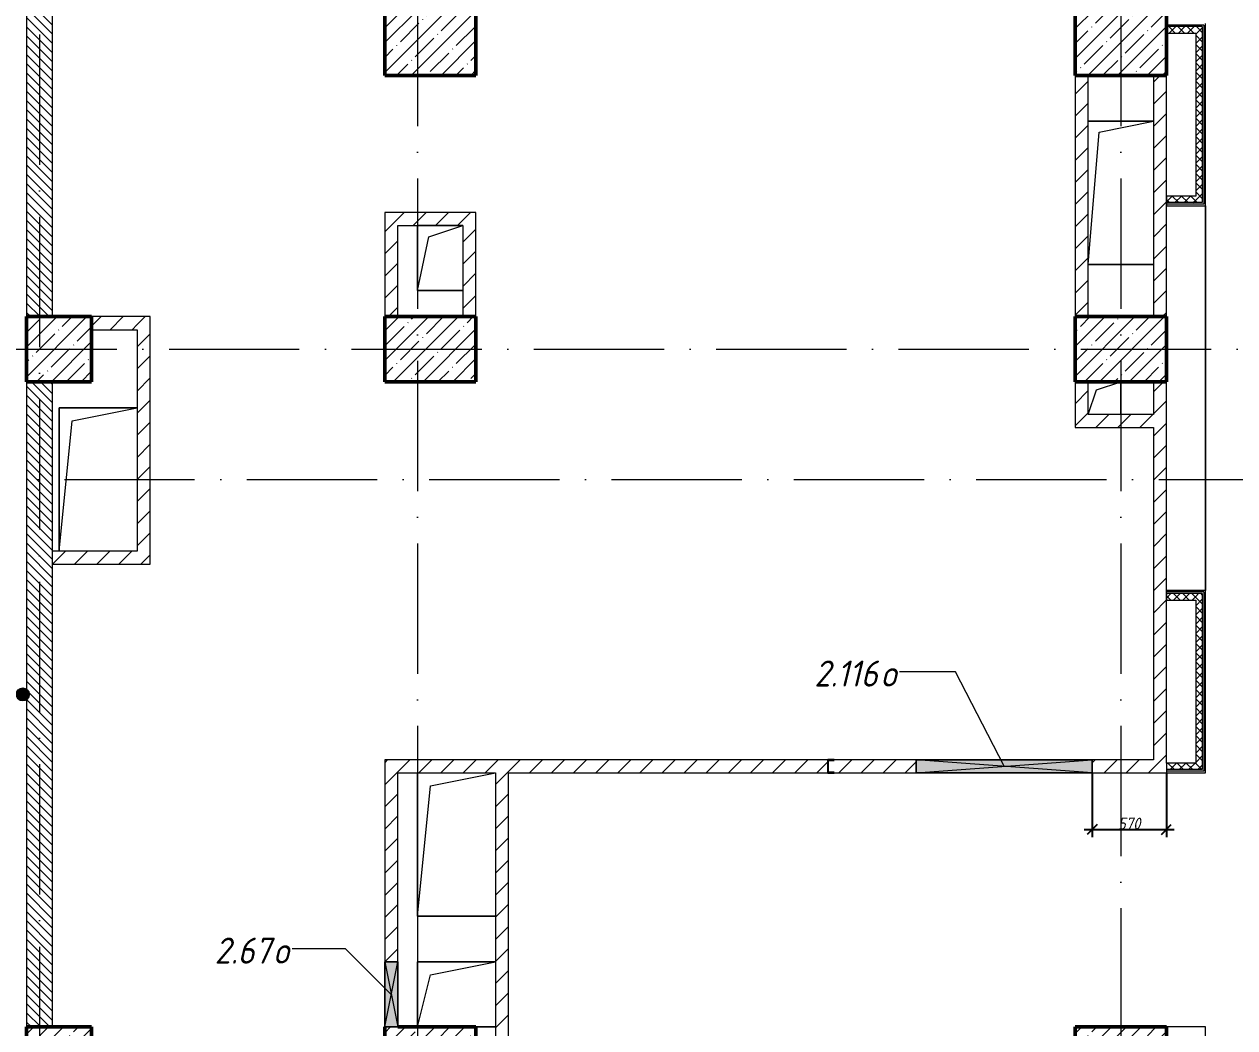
# Model space of a CAD drawing. Header units: millimetres. Extents: x -537608 to 253996, y -217170 to 186033.
# Drawn here: x -74950 to -65657, y -125898 to -118198 of the extents above; entities that cross this region are included whole.
import ezdxf

# ---------------------------------------------------------------- set-up
doc = ezdxf.new("R2010")
doc.units = ezdxf.units.MM
doc.linetypes.add('50_200_ШТРИХ_1Т_ш5_п1_п1_', pattern=[1400, 1000, -200, 0, -200])
for name, color, linetype, lineweight in [('A-____-____-DIMS', 7, 'Continuous', 9), ('A-DETL-GENF-OTLN', 7, 'Continuous', 9), ('A-FLOR-____-OTLN', 7, 'Continuous', 9), ('A-GENM-____-MCUT', 7, 'Continuous', 25), ('A-GENM-____-OTLN', 7, 'Continuous', 9), ('A-GENM-____-OTLN-1', 7, 'Continuous', 25), ('A-GLAZ-____-IDEN', 7, 'Continuous', 9), ('A-GLAZ-____-OTLN', 7, 'Continuous', 9), ('A-WALL-____-MCUT', 7, 'Continuous', 13), ('A-WALL-____-MCUT-1', 7, 'Continuous', 9), ('A-WALL-____-PATT-1', 7, 'Continuous', 9), ('A-WALL-FNSH-MCUT-1', 7, 'Continuous', 9), ('G-____-____-TEXT', 7, 'Continuous', 9), ('I-WALL-____-OTLN', 7, 'Continuous', 9), ('S-COLS-____-MCUT', 7, 'Continuous', 50), ('S-COLS-____-OTLN', 7, 'Continuous', 9), ('S-GRID-____-OTLN-1', 7, '50_200_ШТРИХ_1Т_ш5_п1_п1_', 9)]:
    doc.layers.add(name, color=color, linetype=linetype, lineweight=lineweight)
doc.layers.add('A-WALL-____-PATT-3', color=9, linetype='Continuous', lineweight=9, true_color=0x808080)
doc.styles.add('ISOCPEUR_I_11', font='isocpeui.ttf', dxfattribs={"width": 0.9, "height": 200})
doc.styles.add('ISOCPEUR_I_7', font='isocpeui.ttf', dxfattribs={"width": 0.9, "height": 90})
doc.dimstyles.new('ISO-1_8_0_9К_СРЕДНИЙ_Кладочные_2', dxfattribs={"dimscale": 304.8, "dimtxt": 89.638306, "dimasz": 0.246063, "dimexe": 0.19685, "dimexo": 0, "dimgap": 0, "dimtad": 1, "dimdec": 3, "dimrnd": 0.001, "dimdsep": 46, "dimtxsty": 'ISOCPEUR_I_7', "dimblk1": 'OBLIQUE', "dimblk2": 'OBLIQUE', "dimsah": 1, "dimcen": 0.09, "dimdle": 0.19685, "dimazin": 0, "dimtfac": 1, "dimtdec": 4, "dimtix": 1, "dimtmove": 1, "dimatfit": 3, "dimfxl": 1, "dimtvp": 1, "dimtolj": 1, "dimtzin": 0, "dimarcsym": 2})
pattern_1 = [(45, (-149681.9, -196272.38), (-84.85281, 84.85281), [])]
pattern_2 = [(135, (-149681.9, -196272.377), (-35.35534, -35.35534), [])]
pattern_3 = [(45, (-149681.9, -196272.377), (-35.35534, 35.35534), []), (135, (-149681.9, -196272.377), (-35.35534, -35.35534), [])]

# ---------------------------------------------------------------- blocks, each defined once
blk = doc.blocks.new('BSC_Колонна _Прямоугольная - 500х500-V93-АР1_План отверстий 2 этажа в осях 1-64_Ю-ЯЯ')
at = {"layer": 'S-COLS-____-OTLN'}
h = blk.add_hatch(dxfattribs=at)
h.set_pattern_fill('FP_106', color=256, style=0, pattern_type=2)
h.set_pattern_definition([(45, (-75000, -75581.04), (-114.04925, 114.04925), []), (45, (-74885.95, -75581.04), (-114.04925, 114.04925), [201.613, -40.323, 3.353, -36.97])])
h.paths.add_polyline_path([(-250, -250), (250, -250), (250, 250), (-250, 250)], flags=0)
at = {"layer": 'S-COLS-____-MCUT'}
for p, q in [((250, 250), (-250, 250)), ((-250, 250), (-250, -250)), ((250, -250), (250, 250)), ((-250, -250), (250, -250))]:
    blk.add_line(p, q, dxfattribs=at)
blk = doc.blocks.new('BSC_Колонна _Прямоугольная - 500х500-V94-АР1_План отверстий 2 этажа в осях 1-64_Ю-ЯЯ')
at = {"layer": 'S-COLS-____-OTLN'}
h = blk.add_hatch(dxfattribs=at)
h.set_pattern_fill('FP_107', color=256, style=0, pattern_type=2)
h.set_pattern_definition([(45, (-75000, -70131.04), (-114.04925, 114.04925), []), (45, (-74885.95, -70131.04), (-114.04925, 114.04925), [201.613, -40.323, 3.353, -36.97])])
h.paths.add_polyline_path([(-250, -250), (250, -250), (250, 250), (-250, 250), (-250, 8.8)], flags=0)
at = {"layer": 'S-COLS-____-MCUT'}
for p, q in [((250, 250), (-250, 250)), ((-250, 250), (-250, -250)), ((250, -250), (250, 250)), ((-250, -250), (250, -250))]:
    blk.add_line(p, q, dxfattribs=at)
blk = doc.blocks.new('BSC_Колонна _Прямоугольная - 500х700-V132-АР1_План отверстий 2 этажа в осях 1-64_Ю-ЯЯ')
at = {"layer": 'S-COLS-____-OTLN'}
h = blk.add_hatch(dxfattribs=at)
h.set_pattern_fill('FP_145', color=256, style=0, pattern_type=2)
h.set_pattern_definition([(315, (-70131.04, 77850), (114.04925, 114.04925), []), (315, (-70131.04, 77735.95), (114.04925, 114.04925), [201.613, -40.323, 3.353, -36.97])])
h.paths.add_polyline_path([(-250, 350), (-250, -350), (250, -350), (250, 350), (8.8, 350)], flags=0)
at = {"layer": 'S-COLS-____-MCUT'}
for p, q in [((250, 350), (-250, 350)), ((-250, 350), (-250, -350)), ((250, -350), (250, 250)), ((-250, -350), (250, -350))]:
    blk.add_line(p, q, dxfattribs=at)
blk = doc.blocks.new('BSC_Колонна _Прямоугольная - 500х700-V133-АР1_План отверстий 2 этажа в осях 1-64_Ю-ЯЯ')
at = {"layer": 'S-COLS-____-OTLN'}
h = blk.add_hatch(dxfattribs=at)
h.set_pattern_fill('FP_146', color=256, style=0, pattern_type=2)
h.set_pattern_definition([(315, (-70131.04, 83150), (114.04925, 114.04925), []), (315, (-70131.04, 83035.95), (114.04925, 114.04925), [201.613, -40.323, 3.353, -36.97])])
h.paths.add_polyline_path([(-250, 350), (-250, -350), (250, -350), (250, 350), (8.8, 350)], flags=0)
at = {"layer": 'S-COLS-____-MCUT'}
for p, q in [((250, 350), (-250, 350)), ((-250, 350), (-250, -350)), ((250, -350), (250, 350)), ((-250, -350), (250, -350))]:
    blk.add_line(p, q, dxfattribs=at)
blk = doc.blocks.new('BSC_Колонна _Прямоугольная - 500х700-V135-АР1_План отверстий 2 этажа в осях 1-64_Ю-ЯЯ')
at = {"layer": 'S-COLS-____-OTLN'}
h = blk.add_hatch(dxfattribs=at)
h.set_pattern_fill('FP_148', color=256, style=0, pattern_type=2)
h.set_pattern_definition([(315, (-75581.04, 77850), (114.04925, 114.04925), []), (315, (-75581.04, 77735.95), (114.04925, 114.04925), [201.613, -40.323, 3.353, -36.97])])
h.paths.add_polyline_path([(-250, 350), (-250, -350), (250, -350), (250, 350)], flags=0)
at = {"layer": 'S-COLS-____-MCUT'}
for p, q in [((250, 350), (-250, 350)), ((-250, 350), (-250, -350)), ((250, -350), (250, 350)), ((-250, -350), (250, -350))]:
    blk.add_line(p, q, dxfattribs=at)
blk = doc.blocks.new('BSC_Колонна _Прямоугольная - 500х700-V136-АР1_План отверстий 2 этажа в осях 1-64_Ю-ЯЯ')
at = {"layer": 'S-COLS-____-OTLN'}
h = blk.add_hatch(dxfattribs=at)
h.set_pattern_fill('FP_149', color=256, style=0, pattern_type=2)
h.set_pattern_definition([(315, (-75581.04, 83150), (114.04925, 114.04925), []), (315, (-75581.04, 83035.95), (114.04925, 114.04925), [201.613, -40.323, 3.353, -36.97])])
h.paths.add_polyline_path([(-250, 350), (-250, -350), (250, -350), (250, 350)], flags=0)
at = {"layer": 'S-COLS-____-MCUT'}
for p, q in [((250, 350), (-250, 350)), ((-250, 350), (-250, -350)), ((250, -350), (250, 350)), ((-250, -350), (250, -350))]:
    blk.add_line(p, q, dxfattribs=at)
blk = doc.blocks.new('BSC_Колонна _Прямоугольная - 500х700-V138-АР1_План отверстий 2 этажа в осях 1-64_Ю-ЯЯ')
at = {"layer": 'S-COLS-____-OTLN'}
h = blk.add_hatch(dxfattribs=at)
h.set_pattern_fill('FP_151', color=256, style=0, pattern_type=2)
h.set_pattern_definition([(315, (-77931.04, 77850), (114.04925, 114.04925), []), (315, (-77931.04, 77735.95), (114.04925, 114.04925), [201.613, -40.323, 3.353, -36.97])])
h.paths.add_polyline_path([(-250, 350), (-250, -350), (250, -350), (250, 350)], flags=0)
at = {"layer": 'S-COLS-____-MCUT'}
for p, q in [((250, 350), (-250, 350)), ((-250, 350), (-250, -350)), ((250, -350), (250, 350)), ((-250, -350), (250, -350))]:
    blk.add_line(p, q, dxfattribs=at)
blk = doc.blocks.new('BSC_Колонна _Прямоугольная - 500х700-V139-АР1_План отверстий 2 этажа в осях 1-64_Ю-ЯЯ')
at = {"layer": 'S-COLS-____-OTLN'}
h = blk.add_hatch(dxfattribs=at)
h.set_pattern_fill('FP_152', color=256, style=0, pattern_type=2)
h.set_pattern_definition([(315, (-77931.04, 83150), (114.04925, 114.04925), []), (315, (-77931.04, 83035.95), (114.04925, 114.04925), [201.613, -40.323, 3.353, -36.97])])
h.paths.add_polyline_path([(-250, 350), (-250, -350), (250, -350), (250, 350)], flags=0)
at = {"layer": 'S-COLS-____-MCUT'}
for p, q in [((250, 350), (-250, 350)), ((-250, 350), (-250, -350)), ((250, -350), (250, 350)), ((-250, -350), (250, -350))]:
    blk.add_line(p, q, dxfattribs=at)
blk = doc.blocks.new('154_Фахверк_СКБ_Швеллер - Тип_100_3960-28318856-АР1_План отверстий 2 этажа в осях 1-64_Ю-ЯЯ')
at = {"layer": 'A-GENM-____-MCUT'}
for p, q in [((175, 50), (125, 50)), ((125, 50), (125, -50)), ((128, 47), (175, 47)), ((128, -47), (128, 47)), ((175, 47), (175, 50)), ((125, -50), (175, -50)), ((175, -47), (128, -47)), ((175, -50), (175, -47))]:
    blk.add_line(p, q, dxfattribs=at)
blk = doc.blocks.new('AR_Отверстие прямоугольное _в плите_ - AR_Отверстие прямоугольное _в плите_-30552653-АР1_План отверстий 2 этажа в осях 1-64_Ю-ЯЯ')
at = {"layer": 'A-GENM-____-OTLN'}
for p, q in [((300, 250), (-300, 250)), ((-300, 250), (-300, -250)), ((-200, 150), (300, 250)), ((-300, -250), (-200, 150)), ((150, -250), (300, -250))]:
    blk.add_line(p, q, dxfattribs=at)
blk = doc.blocks.new('AR_Отверстие прямоугольное _в плите_ - AR_Отверстие прямоугольное _в плите_-30552540-АР1_План отверстий 2 этажа в осях 1-64_Ю-ЯЯ')
at = {"layer": 'A-GENM-____-OTLN'}
for p, q in [((175, 250), (-175, 250)), ((-175, 250), (-175, -250)), ((-87.5, 162.5), (175, 250)), ((-175, -250), (-87.5, 162.5)), ((-175, -250), (175, -250))]:
    blk.add_line(p, q, dxfattribs=at)
blk = doc.blocks.new('AR_Отверстие прямоугольное _в плите_ - AR_Отверстие прямоугольное _в плите_-V181-АР1_План отверстий 2 этажа в осях 1-64_Ю-ЯЯ')
at = {"layer": 'A-GENM-____-OTLN'}
for p, q in [((-300, 550), (-300, -550)), ((-200, 450), (300, 550)), ((-300, -550), (-200, 450)), ((-300, -550), (300, -550))]:
    blk.add_line(p, q, dxfattribs=at)
blk = doc.blocks.new('AR_Отверстие прямоугольное _в плите_ - AR_Отверстие прямоугольное _в плите_-V182-АР1_План отверстий 2 этажа в осях 1-64_Ю-ЯЯ')
at = {"layer": 'A-GENM-____-OTLN'}
for p, q in [((-62.5, 62.5), (125, 125)), ((125, -125), (125, 125)), ((-125, -125), (-62.5, 62.5))]:
    blk.add_line(p, q, dxfattribs=at)
blk = doc.blocks.new('AR_Отверстие прямоугольное _в плите_ - AR_Отверстие прямоугольное _в плите_-30552711-АР1_План отверстий 2 этажа в осях 1-64_Ю-ЯЯ')
at = {"layer": 'A-GENM-____-OTLN'}
for p, q in [((250, 550), (-250, 550)), ((-250, -550), (-166.7, 466.7)), ((-166.7, 466.7), (250, 550)), ((-250, -550), (250, -550))]:
    blk.add_line(p, q, dxfattribs=at)
blk = doc.blocks.new('AR_Отверстие прямоугольное _в плите_ - AR_Отверстие прямоугольное _в плите_-V198-АР1_План отверстий 2 этажа в осях 1-64_Ю-ЯЯ')
at = {"layer": 'A-GENM-____-OTLN'}
for p, q in [((300, 550), (-300, 550)), ((-300, 550), (-300, -550)), ((-200, 450), (300, 550)), ((-300, -550), (-200, 450))]:
    blk.add_line(p, q, dxfattribs=at)
blk = doc.blocks.new('AR_Отверстие прямоугольное _в стене__БезПР - AR_Отверстие прямоугольное _в стене__БезПР-36789012-АР1_План отверстий 2 этажа в осях 1-64_Ю-ЯЯ')
at = {"layer": 'A-GLAZ-____-OTLN'}
blk.add_hatch(color=256, dxfattribs=at).paths.add_polyline_path([(675, 50), (-675, 50), (-675, -50), (675, -50)], flags=0)
at = {"layer": 'A-DETL-GENF-OTLN'}
for p, q in [((-675, -50), (-675, 50)), ((-675, 50), (675, 50)), ((675, 50), (-675, -50)), ((-675, 50), (675, -50)), ((675, 50), (-675, 50)), ((-675, 50), (-675, -50)), ((675, 50), (675, -50)), ((675, -50), (675, 50)), ((675, -50), (-675, -50)), ((-675, -50), (675, -50))]:
    blk.add_line(p, q, dxfattribs=at)
at = {"layer": 'A-GLAZ-____-OTLN'}
blk.add_line((675, 50), (-675, 50), dxfattribs=at)
blk = doc.blocks.new('AR_Отверстие прямоугольное _в стене__БезПР - AR_Отверстие прямоугольное _в стене__БезПР-36427725-АР1_План отверстий 2 этажа в осях 1-64_Ю-ЯЯ')
at = {"layer": 'A-GLAZ-____-OTLN'}
blk.add_hatch(color=256, dxfattribs=at).paths.add_polyline_path([(-250, 50), (-250, -50), (250, -50), (250, 50)], flags=0)
at = {"layer": 'A-DETL-GENF-OTLN'}
for p, q in [((-250, -50), (-250, 50)), ((-250, 50), (250, 50)), ((250, 50), (-250, -50)), ((-250, 50), (250, -50)), ((250, 50), (-250, 50)), ((-250, 50), (-250, -50)), ((250, 50), (250, -50)), ((250, -50), (250, 50)), ((250, -50), (-250, -50)), ((-250, -50), (250, -50))]:
    blk.add_line(p, q, dxfattribs=at)
at = {"layer": 'A-GLAZ-____-OTLN'}
blk.add_line((250, 50), (-250, 50), dxfattribs=at)
blk = doc.blocks.new('_Oblique')
at = {"color": 0, "linetype": 'ByBlock', "lineweight": -2}
blk.add_line((-0.5, -0.5), (0.5, 0.5), dxfattribs=at)
blk = doc.blocks.new('*D2595')
at = {"layer": 'A-____-____-DIMS', "color": 0, "lineweight": -2, "transparency": 16777216}
for p, q in [((-66751.9, -123941.3), (-66751.9, -124436.1)), ((-66181.9, -123941.3), (-66181.9, -124436.1)), ((-66811.9, -124376.1), (-66121.9, -124376.1))]:
    blk.add_line(p, q, dxfattribs=at)
at = {"layer": 'Defpoints', "color": 0, "transparency": 16777216}
for p in [(-66751.9, -123941.3), (-66181.9, -123941.3), (-66181.9, -124376.1)]:
    blk.add_point(p, dxfattribs=at)
at = {"layer": 'A-____-____-DIMS', "color": 0, "lineweight": -2, "transparency": 16777216, "xscale": 75, "yscale": 75, "zscale": 75, "rotation": 180}
blk.add_blockref('_Oblique', (-66751.9, -124376.1), dxfattribs=at)
at = {"layer": 'A-____-____-DIMS', "color": 0, "lineweight": -2, "transparency": 16777216, "xscale": 75, "yscale": 75, "zscale": 75}
blk.add_blockref('_Oblique', (-66181.9, -124376.1), dxfattribs=at)
at = {"layer": 'A-____-____-DIMS', "color": 0, "transparency": 16777216, "insert": (-66466.9, -124330.5), "char_height": 90, "width": 409.578, "attachment_point": 5, "style": 'ISOCPEUR_I_7'}
blk.add_mtext('\\A1;570', dxfattribs=at)

msp = doc.modelspace()

# ---------------------------------------------------------------- hatches: boundary and pattern name
at = {"layer": 'A-WALL-____-PATT-1'}
h = msp.add_hatch(dxfattribs=at)
h.set_pattern_fill('FP_6', color=256, style=0, pattern_type=2)
h.set_pattern_definition(pattern_2)
h.paths.add_polyline_path([(-74931.9, -120441.3351), (-74731.9, -120441.3351), (-74731.9, -114591.3351), (-74931.9, -114591.3351), (-74931.9, -119674.8371)], flags=0)
h = msp.add_hatch(dxfattribs=at)
h.set_pattern_fill('FP_4', color=256, style=0, pattern_type=2)
h.set_pattern_definition(pattern_1)
h.paths.add_polyline_path([(-66781.9, -120441.3351), (-66781.9, -118591.3351), (-66881.9, -118591.3351), (-66881.9, -120441.3351)], flags=0)
h = msp.add_hatch(dxfattribs=at)
h.set_pattern_fill('FP_4', color=256, style=0, pattern_type=2)
h.set_pattern_definition(pattern_1)
h.paths.add_polyline_path([(-66181.9, -120441.3351), (-66181.9, -118591.3351), (-66281.9, -118591.3351), (-66281.9, -120441.3351)], flags=0)
h = msp.add_hatch(dxfattribs=at)
h.set_pattern_fill('FP_4', color=256, style=0, pattern_type=2)
h.set_pattern_definition(pattern_1)
h.paths.add_polyline_path([(-71581.9, -119741.3351), (-71581.9, -119641.3351), (-72181.9, -119641.3351), (-72181.9, -119741.3351), (-71927.0517, -119741.3351)], flags=0)
h = msp.add_hatch(dxfattribs=at)
h.set_pattern_fill('FP_4', color=256, style=0, pattern_type=2)
h.set_pattern_definition(pattern_1)
h.paths.add_polyline_path([(-71481.9496, -120441.3351), (-71481.9, -120441.3351), (-71481.9, -119641.3351), (-71581.9, -119641.3351), (-71581.9, -120441.3351)], flags=0)
h = msp.add_hatch(dxfattribs=at)
h.set_pattern_fill('FP_4', color=256, style=0, pattern_type=2)
h.set_pattern_definition(pattern_1)
h.paths.add_polyline_path([(-72081.9, -120441.3351), (-72081.9, -119741.3351), (-72181.9, -119741.3351), (-72181.9, -120441.3351)], flags=0)
h = msp.add_hatch(dxfattribs=at)
h.set_pattern_fill('FP_4', color=256, style=0, pattern_type=2)
h.set_pattern_definition(pattern_1)
h.paths.add_polyline_path([(-74081.9, -120541.3351), (-74081.9, -120441.3351), (-74431.9, -120441.3351), (-74431.9, -120541.3351)], flags=0)
h = msp.add_hatch(dxfattribs=at)
h.set_pattern_fill('FP_4', color=256, style=0, pattern_type=2)
h.set_pattern_definition(pattern_1)
h.paths.add_polyline_path([(-74081.9, -122341.3351), (-73981.9, -122341.3351), (-73981.9, -120441.3351), (-74081.9, -120441.3351), (-74081.9, -122241.3351)], flags=0)
h = msp.add_hatch(dxfattribs=at)
h.set_pattern_fill('FP_6', color=256, style=0, pattern_type=2)
h.set_pattern_definition(pattern_2)
h.paths.add_polyline_path([(-74731.9, -125891.3351), (-74731.9, -120941.3351), (-74931.9, -120941.3351), (-74931.9, -125891.3351)], flags=0)
h = msp.add_hatch(dxfattribs=at)
h.set_pattern_fill('FP_4', color=256, style=0, pattern_type=2)
h.set_pattern_definition(pattern_1)
h.paths.add_polyline_path([(-66781.9, -121191.3351), (-66781.9, -120941.3351), (-66881.9, -120941.3351), (-66881.9, -121191.3351)], flags=0)
h = msp.add_hatch(dxfattribs=at)
h.set_pattern_fill('FP_4', color=256, style=0, pattern_type=2)
h.set_pattern_definition(pattern_1)
h.paths.add_polyline_path([(-66281.9, -123941.3351), (-66181.9, -123941.3351), (-66181.9, -120941.3351), (-66281.9, -120941.3351), (-66281.9, -123841.3351)], flags=0)
h = msp.add_hatch(dxfattribs=at)
h.set_pattern_fill('FP_4', color=256, style=0, pattern_type=2)
h.set_pattern_definition(pattern_1)
h.paths.add_polyline_path([(-66281.9, -121291.3351), (-66281.9, -121191.3351), (-66881.9, -121191.3351), (-66881.9, -121291.3351), (-66624.5497, -121291.3351)], flags=0)
h = msp.add_hatch(dxfattribs=at)
h.set_pattern_fill('FP_4', color=256, style=0, pattern_type=2)
h.set_pattern_definition(pattern_1)
h.paths.add_polyline_path([(-74081.9, -122341.3351), (-74081.9, -122241.3351), (-74731.9, -122241.3351), (-74731.9, -122341.3351)], flags=0)
h = msp.add_hatch(dxfattribs=at)
h.set_pattern_fill('FP_4', color=256, style=0, pattern_type=2)
h.set_pattern_definition(pattern_1)
h.paths.add_polyline_path([(-66281.9, -123941.3351), (-66281.9, -123841.3351), (-66751.9, -123841.3351), (-66751.9, -123941.3351), (-66624.5497, -123941.3351)], flags=0)
h.paths.add_polyline_path([(-72181.9, -123941.3351), (-68781.9, -123941.3351), (-68781.9, -123841.3351), (-72181.9, -123841.3351)], flags=0)
h.paths.add_polyline_path([(-68101.9, -123941.3351), (-68101.9, -123841.3351), (-68731.9, -123841.3351), (-68731.9, -123844.3351), (-68778.9, -123844.3351), (-68778.9, -123938.3351), (-68731.9, -123938.3351), (-68731.9, -123941.3351), (-68392.0504, -123941.3351)], flags=0)
h = msp.add_hatch(dxfattribs=at)
h.set_pattern_fill('FP_4', color=256, style=0, pattern_type=2)
h.set_pattern_definition(pattern_1)
h.paths.add_polyline_path([(-72181.9, -125391.3351), (-72081.9, -125391.3351), (-72081.9, -123941.3351), (-72181.9, -123941.3351)], flags=0)
h = msp.add_hatch(dxfattribs=at)
h.set_pattern_fill('FP_4', color=256, style=0, pattern_type=2)
h.set_pattern_definition(pattern_1)
h.paths.add_polyline_path([(-71231.9, -126391.3351), (-71231.9, -123941.3351), (-71331.9, -123941.3351), (-71331.9, -126391.3351)], flags=0)
at = {"layer": 'A-WALL-____-PATT-3'}
h = msp.add_hatch(dxfattribs=at)
h.set_pattern_fill('FP_7', color=256, style=0, pattern_type=2)
h.set_pattern_definition(pattern_3)
h.paths.add_polyline_path([(-65906.9, -123866.3351), (-65906.9, -122566.3351), (-65956.9, -122566.3351), (-65956.9, -123866.3351)], flags=0)
h.paths.add_polyline_path([(-65956.9, -119566.3351), (-65906.9, -119566.3351), (-65906.9, -118216.3351), (-65956.9, -118216.3351), (-65956.9, -119516.3351)], flags=0)
h.paths.add_polyline_path([(-65906.9, -115216.3351), (-65906.9, -113866.3351), (-65956.9, -113866.3351), (-65956.9, -115216.3351)], flags=0)
h = msp.add_hatch(dxfattribs=at)
h.set_pattern_fill('FP_7', color=256, style=0, pattern_type=2)
h.set_pattern_definition(pattern_3)
h.paths.add_polyline_path([(-65956.9, -118266.3351), (-65956.9, -118216.3351), (-66181.9, -118216.3351), (-66181.9, -118266.3351)], flags=0)
h = msp.add_hatch(dxfattribs=at)
h.set_pattern_fill('FP_7', color=256, style=0, pattern_type=2)
h.set_pattern_definition(pattern_3)
h.paths.add_polyline_path([(-65956.9, -119566.3351), (-65956.9, -119516.3351), (-66181.9, -119516.3351), (-66181.9, -119566.3351)], flags=0)
h = msp.add_hatch(dxfattribs=at)
h.set_pattern_fill('FP_7', color=256, style=0, pattern_type=2)
h.set_pattern_definition(pattern_3)
h.paths.add_polyline_path([(-65956.9, -122616.3351), (-65956.9, -122566.3351), (-66181.9, -122566.3351), (-66181.9, -122616.3351)], flags=0)
h = msp.add_hatch(dxfattribs=at)
h.set_pattern_fill('FP_7', color=256, style=0, pattern_type=2)
h.set_pattern_definition(pattern_3)
h.paths.add_polyline_path([(-65906.9, -123916.3351), (-65906.9, -123866.3351), (-66181.9, -123866.3351), (-66181.9, -123916.3351)], flags=0)
at = {"layer": 'G-____-____-TEXT'}
h = msp.add_hatch(color=256, dxfattribs=at)
edge = h.paths.add_edge_path(flags=0)
edge.add_arc((-74961.3897, -123340.0362), 50, 0, 360)

# ---------------------------------------------------------------- linework, layer by layer
at = {"layer": 'A-FLOR-____-OTLN'}
for p, q in [((-66781.9, -118941.3351), (-66281.9, -118941.3351)), ((-65882.9, -122541.3351), (-65882.9, -119591.3351)), ((-71931.9, -119741.6826), (-71581.9, -119741.6826)), ((-71931.9, -120241.6826), (-71931.9, -119741.6826)), ((-66281.9, -120041.3351), (-66781.9, -120041.3351)), ((-71581.9, -120241.6826), (-71931.9, -120241.6826)), ((-66531.9, -120941.3351), (-66531.9, -121191.3351)), ((-74681.9, -121141.3351), (-74081.9, -121141.3351)), ((-74681.9, -122241.3351), (-74681.9, -121141.3351)), ((-71931.9, -125041.3351), (-71931.9, -123941.3351)), ((-71331.9, -125041.3351), (-71931.9, -125041.3351)), ((-71931.9, -125391.3351), (-71331.9, -125391.3351)), ((-71931.9, -125891.3351), (-71931.9, -125391.3351)), ((-71331.9, -125891.3351), (-71481.9, -125891.3351))]:
    msp.add_line(p, q, dxfattribs=at)
at = {"layer": 'A-GLAZ-____-IDEN'}
for p, q in [((-67801.72, -123167.2517), (-68229.7969, -123167.2517)), ((-67426.9, -123891.3351), (-67801.72, -123167.2517)), ((-72483.1282, -125293.1175), (-72892.5062, -125293.1175)), ((-72131.9, -125641.3351), (-72483.1282, -125293.1175))]:
    msp.add_line(p, q, dxfattribs=at)
at = {"layer": 'A-WALL-____-MCUT'}
for p, q in [((-74931.9, -114591.3351), (-74931.9, -120441.3351)), ((-74731.9, -120441.3351), (-74731.9, -114591.3351)), ((-65906.9, -118216.3351), (-66181.9, -118216.3351)), ((-66181.9, -118266.3351), (-65956.9, -118266.3351)), ((-65956.9, -118266.3351), (-65956.9, -119516.3351)), ((-65906.9, -118216.3351), (-65906.9, -119566.3351)), ((-65956.9, -119516.3351), (-66181.9, -119516.3351)), ((-66181.9, -119516.3351), (-66181.9, -119566.3351)), ((-65906.9, -119566.3351), (-66181.9, -119566.3351)), ((-74931.9, -120941.3351), (-74931.9, -125891.3351)), ((-74731.9, -125891.3351), (-74731.9, -120941.3351)), ((-66181.9, -122566.3351), (-66181.9, -122616.3351)), ((-65906.9, -122566.3351), (-66181.9, -122566.3351)), ((-65906.9, -122566.3351), (-65906.9, -123916.3351)), ((-66181.9, -122616.3351), (-65956.9, -122616.3351)), ((-65956.9, -122616.3351), (-65956.9, -123866.3351)), ((-65956.9, -123866.3351), (-66181.9, -123866.3351)), ((-66181.9, -123866.3351), (-66181.9, -123916.3351)), ((-65906.9, -123916.3351), (-66181.9, -123916.3351))]:
    msp.add_line(p, q, dxfattribs=at)
at = {"layer": 'A-WALL-____-MCUT-1'}
for p, q in [((-65894.4, -118203.8351), (-66181.9, -118203.8351)), ((-65894.4, -118203.8351), (-65894.4, -119578.8351)), ((-65894.4, -119578.8351), (-66181.9, -119578.8351)), ((-65894.4, -122553.8351), (-66181.9, -122553.8351)), ((-65894.4, -122553.8351), (-65894.4, -123928.8351)), ((-65894.4, -123928.8351), (-66181.9, -123928.8351))]:
    msp.add_line(p, q, dxfattribs=at)
at = {"layer": 'A-WALL-FNSH-MCUT-1'}
for p, q in [((-65881.9, -119591.3351), (-65881.9, -118191.3351)), ((-66881.9, -118591.3351), (-66881.9, -120441.3351)), ((-66781.9, -120441.3351), (-66781.9, -118591.3351)), ((-66281.9, -118591.3351), (-66281.9, -120441.3351)), ((-66181.9, -120441.3351), (-66181.9, -118591.3351)), ((-66181.9, -119566.3351), (-66181.9, -119591.3351)), ((-66181.9, -119591.3351), (-65881.9, -119591.3351)), ((-71481.9, -119641.3351), (-72181.9, -119641.3351)), ((-72181.9, -119641.3351), (-72181.9, -120441.3351)), ((-71481.9, -120441.3351), (-71481.9, -119641.3351)), ((-72081.9, -119741.3351), (-71581.9, -119741.3351)), ((-72081.9, -120441.3351), (-72081.9, -119741.3351)), ((-71581.9, -119741.3351), (-71581.9, -120441.3351)), ((-73981.9, -120441.3351), (-74431.9, -120441.3351)), ((-73981.9, -122341.3351), (-73981.9, -120441.3351)), ((-74431.9, -120541.3351), (-74081.9, -120541.3351)), ((-74081.9, -120541.3351), (-74081.9, -122241.3351)), ((-66881.9, -120941.3351), (-66881.9, -121291.3351)), ((-66781.9, -121191.3351), (-66781.9, -120941.3351)), ((-66281.9, -120941.3351), (-66281.9, -121191.3351)), ((-66181.9, -123866.3351), (-66181.9, -120941.3351)), ((-66281.9, -121191.3351), (-66781.9, -121191.3351)), ((-66881.9, -121291.3351), (-66281.9, -121291.3351)), ((-66281.9, -121291.3351), (-66281.9, -123841.3351)), ((-74081.9, -122241.3351), (-74731.9, -122241.3351)), ((-74731.9, -122341.3351), (-73981.9, -122341.3351)), ((-65881.9, -122541.3351), (-66181.9, -122541.3351)), ((-65881.9, -123941.3351), (-65881.9, -122541.3351)), ((-68781.9, -123841.3351), (-72181.9, -123841.3351)), ((-72181.9, -123841.3351), (-72181.9, -125391.3351)), ((-68101.9, -123841.3351), (-68731.9, -123841.3351)), ((-66281.9, -123841.3351), (-66751.9, -123841.3351)), ((-72081.9, -123941.3351), (-71331.9, -123941.3351)), ((-72081.9, -125391.3351), (-72081.9, -123941.3351)), ((-71331.9, -123941.3351), (-71331.9, -126291.3351)), ((-71231.9, -126391.3351), (-71231.9, -123941.3351)), ((-71231.9, -123941.3351), (-68781.9, -123941.3351)), ((-68731.9, -123941.3351), (-68101.9, -123941.3351)), ((-66751.9, -123941.3351), (-65881.9, -123941.3351)), ((-66181.9, -123916.3351), (-66181.9, -123941.3351)), ((-65881.9, -125891.3351), (-66181.9, -125891.3351)), ((-65881.9, -126391.3351), (-65881.9, -125891.3351))]:
    msp.add_line(p, q, dxfattribs=at)
at = {"layer": 'G-____-____-TEXT'}
msp.add_circle((-74961.3897, -123340.0362), 50, dxfattribs=at)
at = {"layer": 'I-WALL-____-OTLN'}
msp.add_line((-65881.9, -119591.3351), (-65881.9, -122541.3351), dxfattribs=at)
at = {"layer": 'S-GRID-____-OTLN-1'}
for p, q in [((-71931.9, -105379.5257), (-71931.9, -156291.3351)), ((-66531.9, -105379.5257), (-66531.9, -156291.3351)), ((-74831.9, -105674.3722), (-74831.9, -155981.3777)), ((-100439.8823, -120691.3351), (-45607.4934, -120691.3351)), ((-115244.454, -121691.3351), (-45607.4934, -121691.3351))]:
    msp.add_line(p, q, dxfattribs=at)

# ---------------------------------------------------------------- block references
at = {"layer": 'A-GENM-____-OTLN'}
for name, p in [('AR_Отверстие прямоугольное _в плите_ - AR_Отверстие прямоугольное _в плите_-30552711-АР1_План отверстий 2 этажа в осях 1-64_Ю-ЯЯ', (-66531.9, -119491.3351)), ('AR_Отверстие прямоугольное _в плите_ - AR_Отверстие прямоугольное _в плите_-30552540-АР1_План отверстий 2 этажа в осях 1-64_Ю-ЯЯ', (-71756.9, -119991.6826)), ('AR_Отверстие прямоугольное _в плите_ - AR_Отверстие прямоугольное _в плите_-V182-АР1_План отверстий 2 этажа в осях 1-64_Ю-ЯЯ', (-66656.9, -121066.3351)), ('AR_Отверстие прямоугольное _в плите_ - AR_Отверстие прямоугольное _в плите_-V198-АР1_План отверстий 2 этажа в осях 1-64_Ю-ЯЯ', (-74381.9, -121691.3351)), ('AR_Отверстие прямоугольное _в плите_ - AR_Отверстие прямоугольное _в плите_-V181-АР1_План отверстий 2 этажа в осях 1-64_Ю-ЯЯ', (-71631.9, -124491.3351)), ('AR_Отверстие прямоугольное _в плите_ - AR_Отверстие прямоугольное _в плите_-30552653-АР1_План отверстий 2 этажа в осях 1-64_Ю-ЯЯ', (-71631.9, -125641.3351))]:
    msp.add_blockref(name, p, dxfattribs=at)
at = {"layer": 'A-GENM-____-OTLN-1'}
msp.add_blockref('154_Фахверк_СКБ_Швеллер - Тип_100_3960-28318856-АР1_План отверстий 2 этажа в осях 1-64_Ю-ЯЯ', (-68906.9, -123891.3351), dxfattribs=at)
at = {"layer": 'A-GLAZ-____-OTLN'}
for name, p, rotation in [('AR_Отверстие прямоугольное _в стене__БезПР - AR_Отверстие прямоугольное _в стене__БезПР-36789012-АР1_План отверстий 2 этажа в осях 1-64_Ю-ЯЯ', (-67426.9, -123891.3351), 180), ('AR_Отверстие прямоугольное _в стене__БезПР - AR_Отверстие прямоугольное _в стене__БезПР-36427725-АР1_План отверстий 2 этажа в осях 1-64_Ю-ЯЯ', (-72131.9, -125641.3351), 90.00000000000058)]:
    msp.add_blockref(name, p, dxfattribs=dict(at, rotation=rotation))
at = {"layer": 'S-COLS-____-OTLN', "rotation": 89.9999999999999}
for name, p in [('BSC_Колонна _Прямоугольная - 500х700-V138-АР1_План отверстий 2 этажа в осях 1-64_Ю-ЯЯ', (-71831.9, -118341.3351)), ('BSC_Колонна _Прямоугольная - 500х700-V139-АР1_План отверстий 2 этажа в осях 1-64_Ю-ЯЯ', (-66531.9, -118341.3351)), ('BSC_Колонна _Прямоугольная - 500х700-V135-АР1_План отверстий 2 этажа в осях 1-64_Ю-ЯЯ', (-71831.9, -120691.3351)), ('BSC_Колонна _Прямоугольная - 500х700-V136-АР1_План отверстий 2 этажа в осях 1-64_Ю-ЯЯ', (-66531.9, -120691.3351)), ('BSC_Колонна _Прямоугольная - 500х700-V132-АР1_План отверстий 2 этажа в осях 1-64_Ю-ЯЯ', (-71831.9, -126141.3351)), ('BSC_Колонна _Прямоугольная - 500х700-V133-АР1_План отверстий 2 этажа в осях 1-64_Ю-ЯЯ', (-66531.9, -126141.3351))]:
    msp.add_blockref(name, p, dxfattribs=at)
at = {"layer": 'S-COLS-____-OTLN'}
for name, p in [('BSC_Колонна _Прямоугольная - 500х500-V93-АР1_План отверстий 2 этажа в осях 1-64_Ю-ЯЯ', (-74681.9, -120691.3351)), ('BSC_Колонна _Прямоугольная - 500х500-V94-АР1_План отверстий 2 этажа в осях 1-64_Ю-ЯЯ', (-74681.9, -126141.3351))]:
    msp.add_blockref(name, p, dxfattribs=at)

# ---------------------------------------------------------------- texts
at = {"layer": 'A-GLAZ-____-IDEN', "char_height": 200, "attachment_point": 1, "style": 'ISOCPEUR_I_11'}
for s, insert, width in [('2.116', (-68884.6501, -123079.6371), 620.506125), ('\\fISOCPEUR|b0|i1|c204|p34|;\\W.9;о', (-68372.6813, -123079.6371), 158.734125), ('2.67', (-73487.9607, -125205.5029), 548.35425), ('\\fISOCPEUR|b0|i1|c204|p34|;\\W.9;о', (-73035.5232, -125205.5029), 158.734125)]:
    msp.add_mtext(s, dxfattribs=dict(at, insert=insert, width=width))

# ---------------------------------------------------------------- dimensions: what is measured, and where the dimension line sits
at = {"layer": 'A-____-____-DIMS'}
dim = msp.add_linear_dim(base=(-66181.9, -124376.0557), p1=(-66751.9, -123941.3351), p2=(-66181.9, -123941.3351), dimstyle='ISO-1_8_0_9К_СРЕДНИЙ_Кладочные_2', override={"dimpost": '<>', "dimfxl": 570}, dxfattribs=at)
dim.commit()
dim.dimension.update_dxf_attribs({"geometry": '*D2595', "text_midpoint": (-66466.9, -124330.4762)})

doc.saveas('drawing.dxf')
